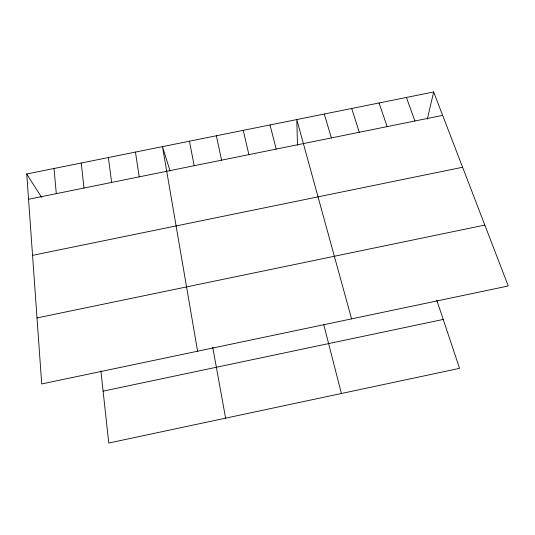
<?xml version="1.0" encoding="UTF-8"?>
<svg xmlns="http://www.w3.org/2000/svg" width="535" height="535" viewBox="0 0 535 535"><rect width="100%" height="100%" fill="white"/><g stroke="black" fill="none" stroke-linecap="round" stroke-linejoin="round"><path stroke-width="0.8" d="M427.318 119.144L433.658 91.966L26.75 173.995L41.717 383.943L508.25 285.978L433.658 91.966M103.108 391.138L443.227 319.442M37.009 317.93L484.83 225.075M32.548 255.342L462.601 167.254M28.549 199.274L442.652 115.373M26.75 173.995L41.549 197.308M406.399 97.464L414.926 120.99M379.088 102.967L387.133 126.621M436.787 300.182L459.565 368.347L108.759 443.034L100.901 370.869M351.709 108.491L359.279 132.265M170.103 171.046L162.486 146.637L197.596 351.214M324.277 114.022L331.366 137.923M351.569 318.88L296.785 119.559L297.48 145.239M323.795 324.752L341.39 393.506M270.035 124.956L276.174 149.105M243.238 130.353L248.895 154.628M216.381 135.77L221.564 160.166M189.464 141.193L194.172 165.716M212.729 347.222L225.609 418.156M135.455 152.08L139.207 176.851M108.371 157.544L111.634 182.442M81.22 163.014L84.002 188.039M54.015 168.498L56.309 193.65"/></g></svg>
